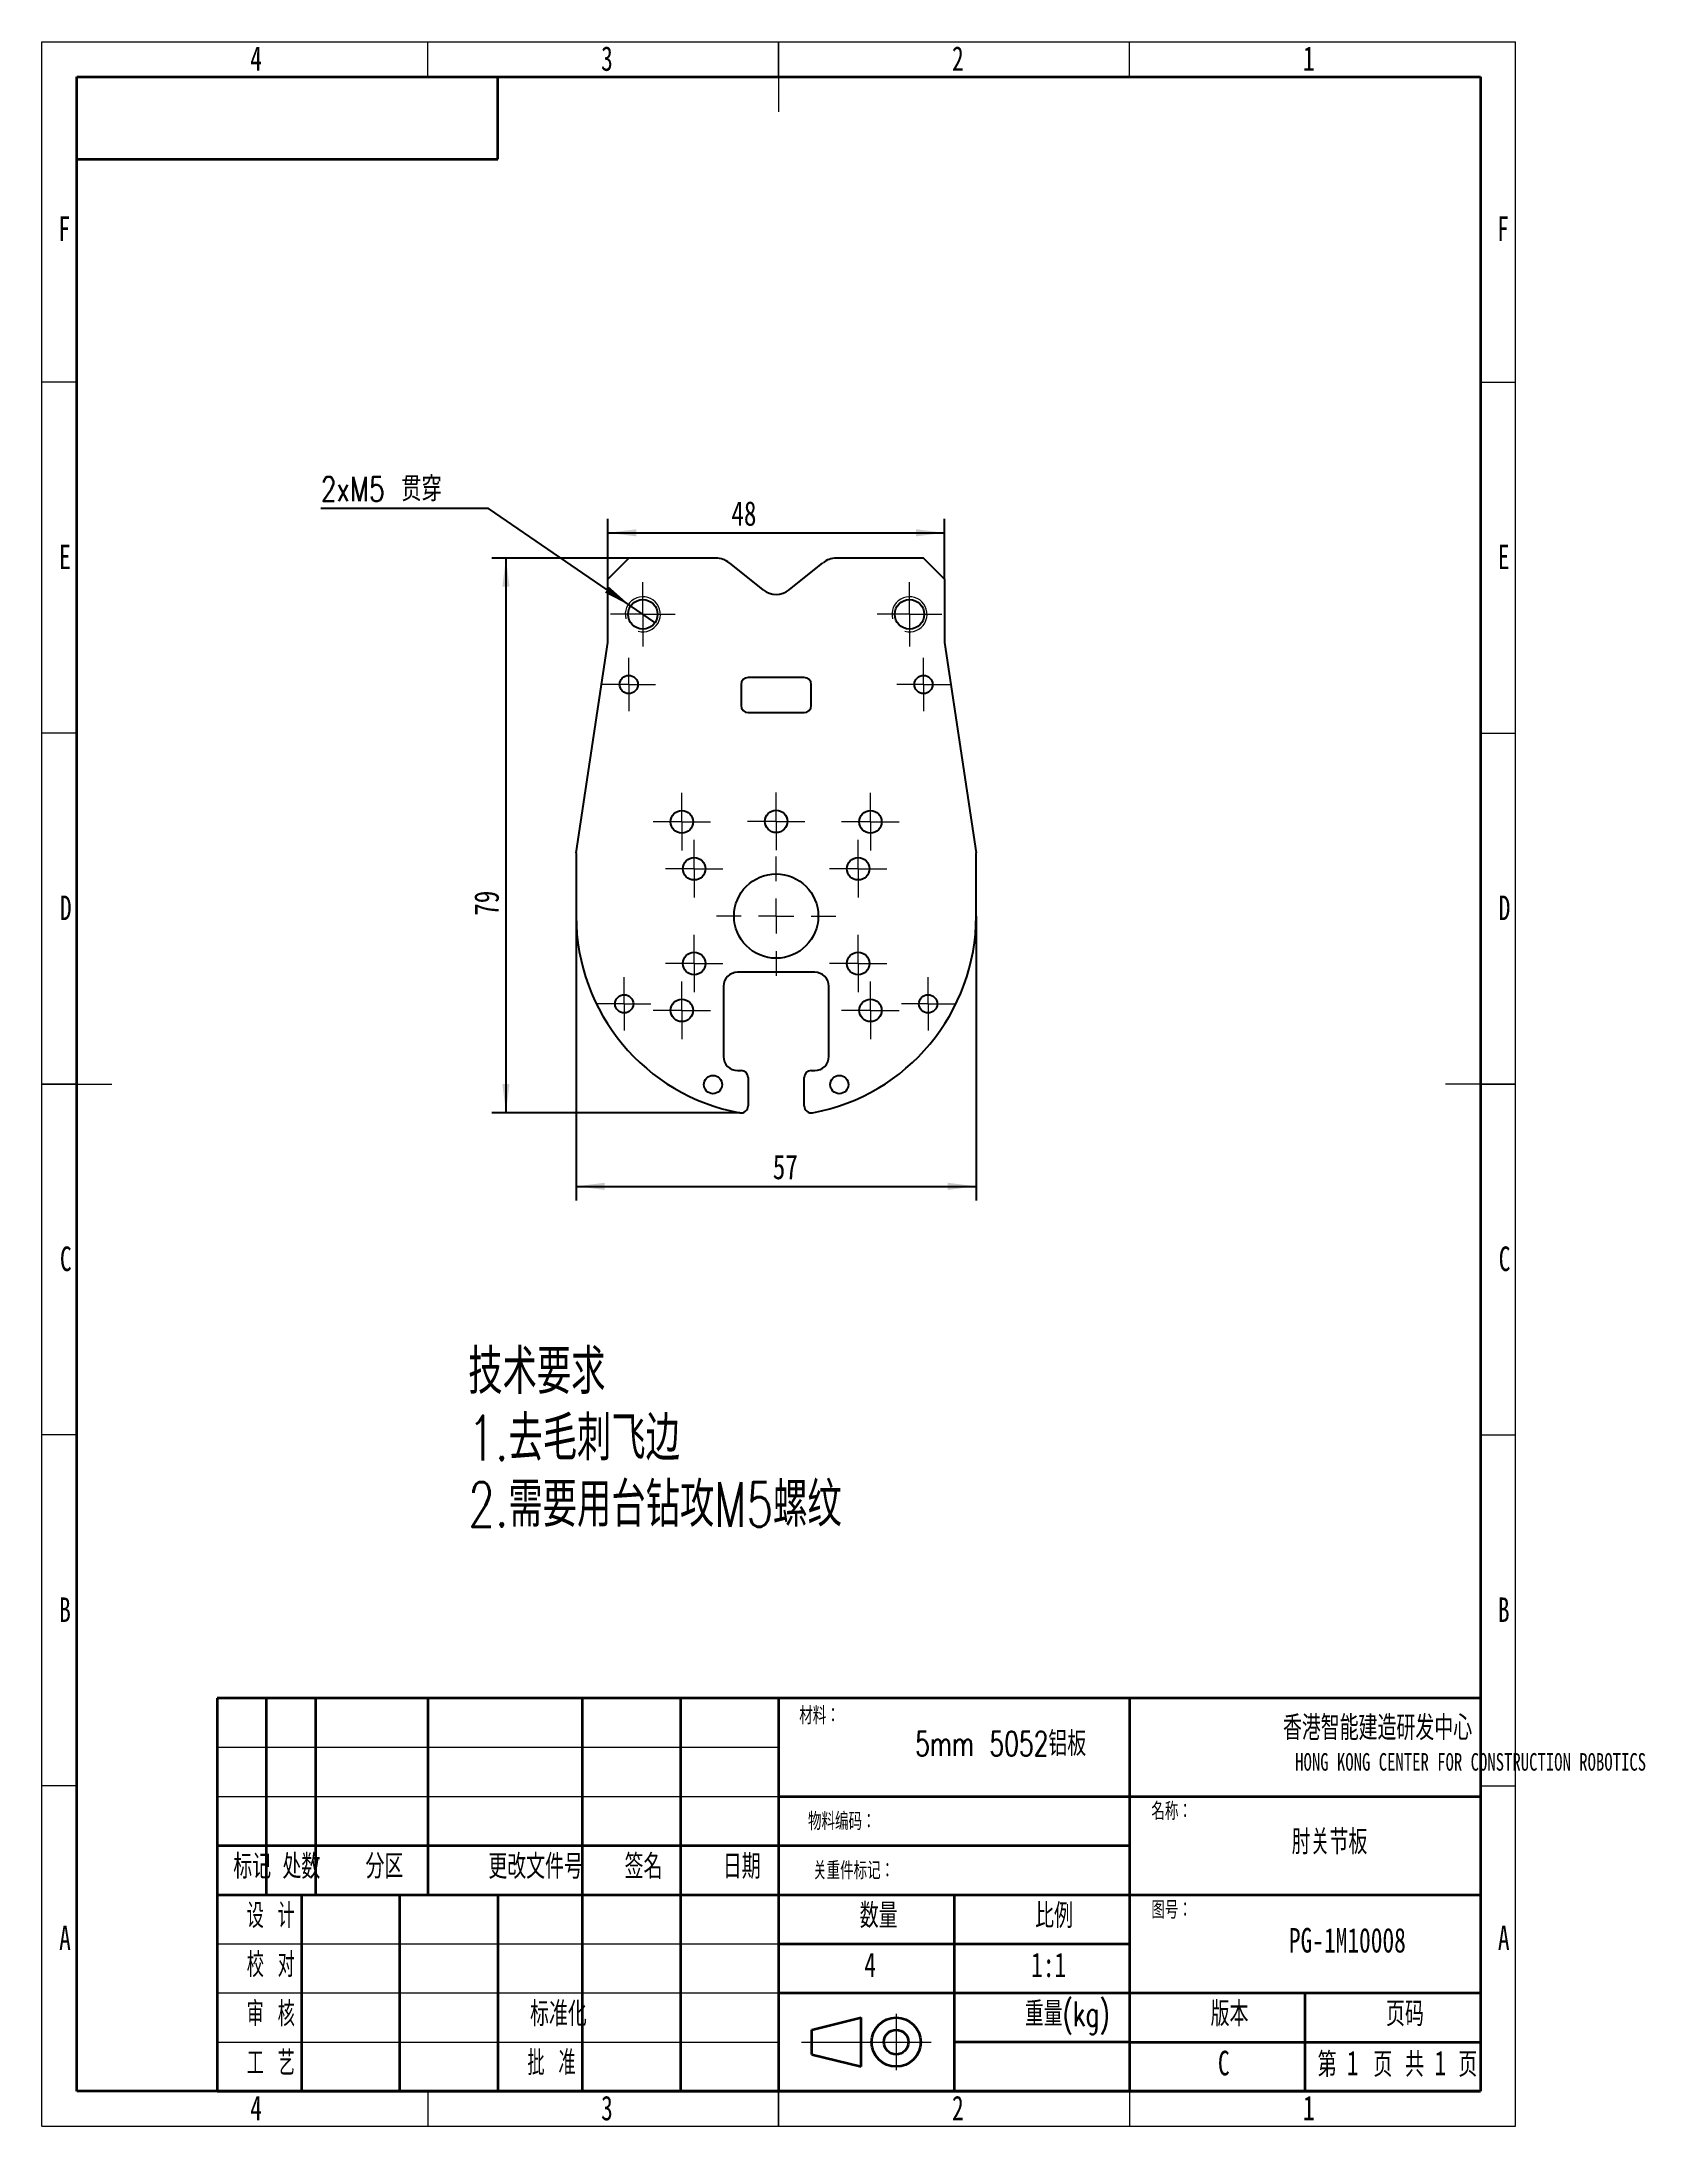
# Model space of a CAD drawing. Header units: millimetres. Extents: x 0 to 228, y 0 to 297.
import ezdxf

# ---------------------------------------------------------------- set-up
doc = ezdxf.new("R2010")
doc.units = ezdxf.units.MM
doc.linetypes.add('CENTERX2', pattern=[20.32, 12.7, -2.54, 2.54, -2.54])
for name, color, linetype, lineweight in [('标注层', 5, 'Continuous', 25), ('粗实线层', 7, 'Continuous', 25), ('轮廓实线层', 7, 'Continuous', 50)]:
    doc.layers.add(name, color=color, linetype=linetype, lineweight=lineweight)
doc.layers.add('细实线层', color=7, linetype='Continuous')
doc.styles.add('SLDTEXTSTYLE0', font='TXT', dxfattribs={"width": 0.7, "bigfont": 'bigfont'})
doc.styles.add('SLDTEXTSTYLE1', font='TXT', dxfattribs={"width": 0.633333, "bigfont": 'bigfont'})
doc.styles.add('SLDTEXTSTYLE2', font='TXT', dxfattribs={"width": 0.7})
doc.styles.add('SLDTEXTSTYLE3', font='TXT', dxfattribs={"width": 0.75})
doc.styles.add('SLDTEXTSTYLE4', font='TXT', dxfattribs={"width": 0.75, "bigfont": 'bigfont'})
doc.dimstyles.new('SLDDIMSTYLE0', dxfattribs={"dimtxt": 3.5, "dimasz": 4.08, "dimexe": 0, "dimexo": 0.0625, "dimgap": 0.875, "dimtad": 1, "dimdec": 0, "dimrnd": 1e-09, "dimzin": 12, "dimdsep": 46, "dimtxsty": 'SLDTEXTSTYLE3', "dimsah": 1, "dimcen": 0.09, "dimadec": 0, "dimazin": 3, "dimtfac": 1, "dimtdec": 0, "dimtofl": 0, "dimtmove": 0, "dimatfit": 3, "dimfxl": 1, "dimfrac": 2, "dimtolj": 1, "dimtzin": 12, "dimarcsym": 0})

# ---------------------------------------------------------------- blocks, each defined once
blk = doc.blocks.new('_D')
at = {"layer": '标注层'}
for p, q in [((76.15, 172.42), (76.15, 131.92)), ((133.15, 172.42), (133.15, 131.92)), ((76.15, 133.92), (133.15, 133.92))]:
    blk.add_line(p, q, dxfattribs=at)
for points in [[(76.15, 133.92), (80.23, 133.41), (80.23, 134.43)], [(133.15, 133.92), (129.07, 134.43), (129.07, 133.41)]]:
    blk.add_solid(points, dxfattribs=at)
at = {"layer": '标注层', "insert": (104.17, 138.43), "char_height": 3.5, "attachment_point": 1, "style": 'SLDTEXTSTYLE3'}
blk.add_mtext('57', dxfattribs=at)
blk = doc.blocks.new('SW_RADIAL_DIMENSION_0')
at = {"layer": '标注层', "color": 0}
for p, q in [((23.91, 0), (0, 0)), ((44.14, -13.9), (23.91, 0)), ((47.61, -16.28), (44.14, -13.9))]:
    blk.add_line(p, q, dxfattribs=at)
blk.add_solid([(44.14, -13.9), (41.07, -11.17), (40.49, -12.01)], dxfattribs=at)
at = {"layer": '标注层', "color": 0, "insert": (0, 4.51), "char_height": 3.5, "attachment_point": 1, "style": 'SLDTEXTSTYLE4'}
blk.add_mtext('2xM5 贯穿', dxfattribs=at)
blk = doc.blocks.new('_D_1')
at = {"layer": '标注层'}
for p, q in [((80.65, 220.42), (80.65, 229.03)), ((128.65, 220.42), (128.65, 229.03)), ((80.65, 227.03), (128.65, 227.03))]:
    blk.add_line(p, q, dxfattribs=at)
for points in [[(80.65, 227.03), (84.73, 226.52), (84.73, 227.54)], [(128.65, 227.03), (124.57, 227.54), (124.57, 226.52)]]:
    blk.add_solid(points, dxfattribs=at)
at = {"layer": '标注层', "insert": (98.27, 231.54), "char_height": 3.5, "attachment_point": 1, "style": 'SLDTEXTSTYLE3'}
blk.add_mtext('48', dxfattribs=at)
blk = doc.blocks.new('_D_2')
at = {"layer": '标注层'}
for p, q in [((83.65, 223.42), (64.15, 223.42)), ((66.15, 223.42), (66.15, 144.4)), ((99.46, 144.4), (64.15, 144.4))]:
    blk.add_line(p, q, dxfattribs=at)
for points in [[(66.15, 223.42), (65.64, 219.34), (66.65, 219.34)], [(66.15, 144.4), (66.65, 148.48), (65.64, 148.48)]]:
    blk.add_solid(points, dxfattribs=at)
at = {"layer": '标注层', "insert": (61.63, 172.47), "char_height": 3.5, "attachment_point": 1, "rotation": 90, "style": 'SLDTEXTSTYLE3'}
blk.add_mtext('79', dxfattribs=at)
blk = doc.blocks.new('SW_CENTERMARKSYMBOL_0')
at = {"color": 0, "linetype": 'Continuous', "lineweight": 18}
for p, q in [((0, 2.5), (0, 4.6)), ((-2.5, 0), (-4.6, 0)), ((0, 0), (-2.5, 0)), ((0, 0), (0, 2.5)), ((0, 0), (0, -2.5)), ((0, 0), (2.5, 0)), ((2.5, 0), (4.6, 0)), ((0, -2.5), (0, -4.6))]:
    blk.add_line(p, q, dxfattribs=at)
blk = doc.blocks.new('SW_CENTERMARKSYMBOL_1')
at = {"color": 0, "linetype": 'Continuous', "lineweight": 18}
for p, q in [((0, 2.5), (0, 4.6)), ((-2.5, 0), (-4.6, 0)), ((0, 0), (-2.5, 0)), ((0, 0), (0, 2.5)), ((0, 0), (0, -2.5)), ((0, 0), (2.5, 0)), ((2.5, 0), (4.6, 0)), ((0, -2.5), (0, -4.6))]:
    blk.add_line(p, q, dxfattribs=at)
blk = doc.blocks.new('SW_CENTERMARKSYMBOL_2')
at = {"color": 0, "linetype": 'Continuous', "lineweight": 18}
for p, q in [((0, 2.5), (0, 4.1)), ((-2.5, 0), (-4.1, 0)), ((0, 0), (-2.5, 0)), ((0, 0), (0, 2.5)), ((0, 0), (0, -2.5)), ((0, 0), (2.5, 0)), ((2.5, 0), (4.1, 0)), ((0, -2.5), (0, -4.1))]:
    blk.add_line(p, q, dxfattribs=at)
blk = doc.blocks.new('SW_CENTERMARKSYMBOL_3')
at = {"color": 0, "linetype": 'Continuous', "lineweight": 18}
for p, q in [((0, 2.5), (0, 4.1)), ((-2.5, 0), (-4.1, 0)), ((0, 0), (-2.5, 0)), ((0, 0), (0, 2.5)), ((0, 0), (0, -2.5)), ((0, 0), (2.5, 0)), ((2.5, 0), (4.1, 0)), ((0, -2.5), (0, -4.1))]:
    blk.add_line(p, q, dxfattribs=at)
blk = doc.blocks.new('SW_CENTERMARKSYMBOL_4')
at = {"color": 0, "linetype": 'Continuous', "lineweight": 18}
for p, q in [((0, 2.5), (0, 4.1)), ((-2.5, 0), (-4.1, 0)), ((0, 0), (-2.5, 0)), ((0, 0), (0, 2.5)), ((0, 0), (0, -2.5)), ((0, 0), (2.5, 0)), ((2.5, 0), (4.1, 0)), ((0, -2.5), (0, -4.1))]:
    blk.add_line(p, q, dxfattribs=at)
blk = doc.blocks.new('SW_CENTERMARKSYMBOL_5')
at = {"color": 0, "linetype": 'Continuous', "lineweight": 18}
for p, q in [((0, 2.5), (0, 4.1)), ((-2.5, 0), (-4.1, 0)), ((0, 0), (-2.5, 0)), ((0, 0), (0, 2.5)), ((0, 0), (0, -2.5)), ((0, 0), (2.5, 0)), ((2.5, 0), (4.1, 0)), ((0, -2.5), (0, -4.1))]:
    blk.add_line(p, q, dxfattribs=at)
blk = doc.blocks.new('SW_CENTERMARKSYMBOL_6')
at = {"color": 0, "linetype": 'Continuous', "lineweight": 18}
for p, q in [((0, 2.5), (0, 4.1)), ((-2.5, 0), (-4.1, 0)), ((0, 0), (-2.5, 0)), ((0, 0), (0, 2.5)), ((0, 0), (0, -2.5)), ((0, 0), (2.5, 0)), ((2.5, 0), (4.1, 0)), ((0, -2.5), (0, -4.1))]:
    blk.add_line(p, q, dxfattribs=at)
blk = doc.blocks.new('SW_CENTERMARKSYMBOL_7')
at = {"color": 0, "linetype": 'Continuous', "lineweight": 18}
for p, q in [((0, 2.5), (0, 4.1)), ((-2.5, 0), (-4.1, 0)), ((0, 0), (-2.5, 0)), ((0, 0), (0, 2.5)), ((0, 0), (0, -2.5)), ((0, 0), (2.5, 0)), ((2.5, 0), (4.1, 0)), ((0, -2.5), (0, -4.1))]:
    blk.add_line(p, q, dxfattribs=at)
blk = doc.blocks.new('SW_CENTERMARKSYMBOL_8')
at = {"color": 0, "linetype": 'Continuous', "lineweight": 18}
for p, q in [((0, 2.5), (0, 4.1)), ((-2.5, 0), (-4.1, 0)), ((0, 0), (-2.5, 0)), ((0, 0), (0, 2.5)), ((0, 0), (0, -2.5)), ((0, 0), (2.5, 0)), ((2.5, 0), (4.1, 0)), ((0, -2.5), (0, -4.1))]:
    blk.add_line(p, q, dxfattribs=at)
blk = doc.blocks.new('SW_CENTERMARKSYMBOL_9')
at = {"color": 0, "linetype": 'Continuous', "lineweight": 18}
for p, q in [((0, 2.5), (0, 4.1)), ((-2.5, 0), (-4.1, 0)), ((0, 0), (-2.5, 0)), ((0, 0), (0, 2.5)), ((0, 0), (0, -2.5)), ((0, 0), (2.5, 0)), ((2.5, 0), (4.1, 0)), ((0, -2.5), (0, -4.1))]:
    blk.add_line(p, q, dxfattribs=at)
blk = doc.blocks.new('SW_CENTERMARKSYMBOL_10')
at = {"color": 0, "linetype": 'Continuous', "lineweight": 18}
for p, q in [((0, 2.5), (0, 4.1)), ((-2.5, 0), (-4.1, 0)), ((0, 0), (-2.5, 0)), ((0, 0), (0, 2.5)), ((0, 0), (0, -2.5)), ((0, 0), (2.5, 0)), ((2.5, 0), (4.1, 0)), ((0, -2.5), (0, -4.1))]:
    blk.add_line(p, q, dxfattribs=at)
blk = doc.blocks.new('SW_CENTERMARKSYMBOL_11')
at = {"color": 0, "linetype": 'Continuous', "lineweight": 18}
for p, q in [((0, 5), (0, 8.5)), ((-5, 0), (-8.5, 0)), ((0, 0), (-2.5, 0)), ((0, 0), (0, 2.5)), ((0, 0), (0, -2.5)), ((0, 0), (2.5, 0)), ((5, 0), (8.5, 0)), ((0, -5), (0, -8.5))]:
    blk.add_line(p, q, dxfattribs=at)
blk = doc.blocks.new('SW_CENTERMARKSYMBOL_12')
at = {"color": 0, "linetype": 'Continuous', "lineweight": 18}
for p, q in [((0, 2.5), (0, 3.8)), ((-2.5, 0), (-3.8, 0)), ((0, 0), (-2.5, 0)), ((0, 0), (0, 2.5)), ((0, 0), (0, -2.5)), ((0, 0), (2.5, 0)), ((2.5, 0), (3.8, 0)), ((0, -2.5), (0, -3.8))]:
    blk.add_line(p, q, dxfattribs=at)
blk = doc.blocks.new('SW_CENTERMARKSYMBOL_13')
at = {"color": 0, "linetype": 'Continuous', "lineweight": 18}
for p, q in [((0, 2.5), (0, 3.8)), ((-2.5, 0), (-3.8, 0)), ((0, 0), (-2.5, 0)), ((0, 0), (0, 2.5)), ((0, 0), (0, -2.5)), ((0, 0), (2.5, 0)), ((2.5, 0), (3.8, 0)), ((0, -2.5), (0, -3.8))]:
    blk.add_line(p, q, dxfattribs=at)
blk = doc.blocks.new('SW_CENTERMARKSYMBOL_14')
at = {"color": 0, "linetype": 'Continuous', "lineweight": 18}
for p, q in [((0, 2.5), (0, 3.8)), ((-2.5, 0), (-3.8, 0)), ((0, 0), (-2.5, 0)), ((0, 0), (0, 2.5)), ((0, 0), (0, -2.5)), ((0, 0), (2.5, 0)), ((2.5, 0), (3.8, 0)), ((0, -2.5), (0, -3.8))]:
    blk.add_line(p, q, dxfattribs=at)
blk = doc.blocks.new('SW_CENTERMARKSYMBOL_15')
at = {"color": 0, "linetype": 'Continuous', "lineweight": 18}
for p, q in [((0, 2.5), (0, 3.8)), ((-2.5, 0), (-3.8, 0)), ((0, 0), (-2.5, 0)), ((0, 0), (0, 2.5)), ((0, 0), (0, -2.5)), ((0, 0), (2.5, 0)), ((2.5, 0), (3.8, 0)), ((0, -2.5), (0, -3.8))]:
    blk.add_line(p, q, dxfattribs=at)

msp = doc.modelspace()

# ---------------------------------------------------------------- linework, layer by layer
at = {"color": 7, "linetype": 'Continuous', "lineweight": 18}
for p, q in [((0, 0), (0, 297)), ((0, 297), (210, 297)), ((210, 0), (210, 297)), ((0, 0), (210, 0))]:
    msp.add_line(p, q, dxfattribs=at)
at = {"color": 7, "linetype": 'Continuous', "lineweight": 25}
for p, q in [((83.65, 223.42), (80.65, 220.42)), ((96.09, 223.42), (83.65, 223.42)), ((97.97, 222.76), (102.77, 218.92)), ((106.52, 218.92), (111.32, 222.76)), ((125.65, 223.42), (113.2, 223.42)), ((128.65, 220.42), (125.65, 223.42)), ((80.65, 211.42), (80.65, 220.42)), ((128.65, 220.42), (128.65, 211.42)), ((76.15, 181.42), (80.65, 211.42)), ((128.65, 211.42), (133.15, 181.42)), ((99.65, 205.42), (99.65, 202.42)), ((108.65, 206.42), (100.65, 206.42)), ((109.65, 202.42), (109.65, 205.42)), ((100.65, 201.42), (108.65, 201.42)), ((76.15, 181.42), (76.15, 172.42)), ((133.15, 172.42), (133.15, 181.42)), ((110.15, 164.42), (99.15, 164.42)), ((97.15, 162.42), (97.15, 152.42)), ((112.15, 152.42), (112.15, 162.42)), ((99.15, 150.42), (99.65, 150.42)), ((100.65, 149.42), (100.65, 145.38)), ((108.65, 145.38), (108.65, 149.42)), ((109.65, 150.42), (110.15, 150.42))]:
    msp.add_line(p, q, dxfattribs=at)
for centre, radius in [((85.65, 215.42), 2.1), ((123.65, 215.42), 2.1), ((83.65, 205.42), 1.3), ((125.65, 205.42), 1.3), ((91.21, 185.86), 1.6), ((104.65, 185.92), 1.6), ((118.08, 185.86), 1.6), ((92.96, 179.17), 1.6), ((104.65, 172.42), 6), ((116.34, 179.17), 1.6), ((92.96, 165.67), 1.6), ((116.34, 165.67), 1.6), ((83, 159.92), 1.3), ((91.21, 158.99), 1.6), ((118.08, 158.99), 1.6), ((126.3, 159.92), 1.3), ((95.65, 148.42), 1.3), ((113.65, 148.42), 1.3)]:
    msp.add_circle(centre, radius, dxfattribs=at)
for centre, radius, start, end in [((96.09, 220.42), 3, 51.3402, 90), ((113.2, 220.42), 3, 90, 128.6598), ((104.65, 221.26), 3, 231.3402, 308.6598), ((100.65, 205.42), 1, 90, 180), ((108.65, 205.42), 1, 0, 90), ((100.65, 202.42), 1, 180, 270), ((108.65, 202.42), 1, 270, 0), ((104.65, 172.42), 28.5, 180, 259.5243), ((104.65, 172.42), 28.5, 280.4757, 0), ((99.15, 162.42), 2, 90, 180), ((110.15, 162.42), 2, 0, 90), ((99.15, 152.42), 2, 180, 270), ((110.15, 152.42), 2, 270, 0), ((99.65, 149.42), 1, 0, 90), ((109.65, 149.42), 1, 90, 180), ((99.65, 145.38), 1, 259.5243, 0), ((109.65, 145.38), 1, 180, 280.4757)]:
    msp.add_arc(centre, radius, start, end, dxfattribs=at)
at = {"color": 7, "linetype": 'Continuous', "lineweight": 18}
for centre in [(85.65, 215.42), (123.65, 215.42)]:
    msp.add_arc(centre, 2.5, 255, 195, dxfattribs=at)
at = {"layer": '粗实线层', "lineweight": 35}
for p, q in [((65, 280.27), (65, 292)), ((5, 280.27), (65, 280.27)), ((205, 61), (25, 61)), ((25, 61), (25, 5)), ((32, 61), (32, 33)), ((39, 61), (39, 33)), ((55, 61), (55, 33)), ((77, 61), (77, 33)), ((91, 61), (91, 5)), ((105, 61), (105, 5)), ((155, 61), (155, 5)), ((205, 61), (205, 5)), ((105, 47), (205, 47)), ((25, 40), (105, 40)), ((105, 40), (155, 40)), ((25, 33), (205, 33)), ((37, 33), (37, 5)), ((51, 33), (51, 5)), ((65, 33), (65, 5)), ((77, 33), (77, 5)), ((130, 33), (130, 5)), ((105, 26), (155, 26)), ((105, 19), (155, 19)), ((155, 19), (205, 19)), ((180, 19), (180, 5)), ((109.75, 13.75), (116.75, 15.5)), ((116.75, 8.5), (116.75, 15.5)), ((109.75, 10.25), (109.75, 13.75)), ((155, 12), (130, 12)), ((155, 12), (205, 12)), ((109.75, 10.25), (116.75, 8.5)), ((25, 5), (205, 5))]:
    msp.add_line(p, q, dxfattribs=at)
for radius in [3.5, 1.75]:
    msp.add_circle((121.75, 12), radius, dxfattribs=at)
at = {"layer": '细实线层', "lineweight": 18}
for p, q in [((25, 54), (105, 54)), ((25, 47), (105, 47)), ((25, 26), (105, 26)), ((25, 19), (105, 19)), ((25, 12), (105, 12)), ((108.25, 12), (126.75, 12))]:
    msp.add_line(p, q, dxfattribs=at)
at = {"layer": '细实线层', "linetype": 'CENTERX2', "lineweight": 18}
msp.add_line((121.75, 16), (121.75, 8), dxfattribs=at)
at = {"layer": '轮廓实线层', "linetype": 'Continuous', "lineweight": 18}
for p, q in [((55, 292), (55, 297)), ((105, 297), (105, 287)), ((105, 292), (105, 297)), ((155, 292), (155, 297)), ((5, 248.5), (0, 248.5)), ((205, 248.5), (210, 248.5)), ((5, 198.5), (0, 198.5)), ((205, 198.5), (210, 198.5)), ((0, 148.5), (10, 148.5)), ((5, 148.5), (0, 148.5)), ((210, 148.5), (200, 148.5)), ((205, 148.5), (210, 148.5)), ((5, 98.5), (0, 98.5)), ((205, 98.5), (210, 98.5)), ((5, 48.5), (0, 48.5)), ((205, 48.5), (210, 48.5)), ((105, 0), (105, 10)), ((55, 5), (55, 0)), ((105, 5), (105, 0)), ((155, 5), (155, 0))]:
    msp.add_line(p, q, dxfattribs=at)
at = {"layer": '轮廓实线层', "linetype": 'Continuous', "lineweight": 35}
for p, q in [((5, 5), (5, 292)), ((5, 292), (205, 292)), ((205, 292), (205, 5)), ((205, 5), (5, 5))]:
    msp.add_line(p, q, dxfattribs=at)

# ---------------------------------------------------------------- block references
at = {"color": 7, "linetype": 'Continuous', "lineweight": 0}
for name, p in [('SW_CENTERMARKSYMBOL_0', (85.65, 215.42)), ('SW_CENTERMARKSYMBOL_1', (123.65, 215.42)), ('SW_CENTERMARKSYMBOL_15', (83.65, 205.42)), ('SW_CENTERMARKSYMBOL_14', (125.65, 205.42)), ('SW_CENTERMARKSYMBOL_5', (91.21, 185.86)), ('SW_CENTERMARKSYMBOL_8', (104.65, 185.92)), ('SW_CENTERMARKSYMBOL_4', (118.08, 185.86)), ('SW_CENTERMARKSYMBOL_9', (92.96, 179.17)), ('SW_CENTERMARKSYMBOL_7', (116.34, 179.17)), ('SW_CENTERMARKSYMBOL_11', (104.65, 172.42)), ('SW_CENTERMARKSYMBOL_10', (92.96, 165.67)), ('SW_CENTERMARKSYMBOL_6', (116.34, 165.67)), ('SW_CENTERMARKSYMBOL_13', (83, 159.92)), ('SW_CENTERMARKSYMBOL_12', (126.3, 159.92)), ('SW_CENTERMARKSYMBOL_2', (91.21, 158.99)), ('SW_CENTERMARKSYMBOL_3', (118.08, 158.99))]:
    msp.add_blockref(name, p, dxfattribs=at)
at = {"layer": '标注层'}
msp.add_blockref('SW_RADIAL_DIMENSION_0', (39.77, 230.51), dxfattribs=at)

# ---------------------------------------------------------------- texts
at = {"layer": '标注层', "char_height": 6.35, "attachment_point": 1, "style": 'SLDTEXTSTYLE0'}
for s, insert in [('技术要求', (60.78, 110.7)), ('1.去毛刺飞边', (60.78, 101.23)), ('2.需要用台钻攻M5螺纹', (60.78, 91.77))]:
    msp.add_mtext(s, dxfattribs=dict(at, insert=insert))
at = {"layer": '细实线层', "attachment_point": 2}
for s, insert, char_height, style in [('材料：', (110.83, 59.78), 2.5, 'SLDTEXTSTYLE0'), ('5mm 5052铝板', (136.64, 56.26), 3.5, 'SLDTEXTSTYLE0'), ('香港智能建造研发中心', (190.34, 58.52), 3.5, 'SLDTEXTSTYLE0'), ('HONG KONG CENTER FOR CONSTRUCTION ROBOTICS', (203.6, 53.17), 2.5, 'SLDTEXTSTYLE2'), ('物料编码：', (114, 44.69), 2.5, 'SLDTEXTSTYLE0'), ('名称：', (161, 46.14), 2.5, 'SLDTEXTSTYLE0'), ('肘关节板', (183.5, 42.26), 3.5, 'SLDTEXTSTYLE0'), ('标记', (30, 38.76), 3.5, 'SLDTEXTSTYLE0'), ('处数', (37, 38.76), 3.5, 'SLDTEXTSTYLE0'), ('分区', (48.83, 38.8), 3.5, 'SLDTEXTSTYLE0'), ('更改文件号', (70.38, 38.76), 3.5, 'SLDTEXTSTYLE0'), ('签名', (85.75, 38.76), 3.5, 'SLDTEXTSTYLE0'), ('日期', (99.75, 38.76), 3.5, 'SLDTEXTSTYLE0'), ('关重件标记：', (115.69, 37.69), 2.5, 'SLDTEXTSTYLE0'), ('设 计', (32.64, 31.76), 3.5, 'SLDTEXTSTYLE1'), ('数量', (119.25, 31.76), 3.5, 'SLDTEXTSTYLE0'), ('比例', (144.25, 31.76), 3.5, 'SLDTEXTSTYLE0'), ('图号：', (161, 32.09), 2.5, 'SLDTEXTSTYLE0'), ('PG-1M10008', (186.04, 28.26), 3.5, 'SLDTEXTSTYLE2'), ('校 对', (32.64, 24.76), 3.5, 'SLDTEXTSTYLE1'), ('4', (118.04, 24.76), 3.5, 'SLDTEXTSTYLE2'), ('1:1', (143.48, 24.76), 3.5, 'SLDTEXTSTYLE2'), ('审 核', (32.64, 17.76), 3.5, 'SLDTEXTSTYLE1'), ('标准化', (73.63, 17.76), 3.5, 'SLDTEXTSTYLE0'), ('重量(kg)', (146.14, 17.76), 3.5, 'SLDTEXTSTYLE0'), ('版本', (169.25, 17.76), 3.5, 'SLDTEXTSTYLE0'), ('页码', (194.25, 17.76), 3.5, 'SLDTEXTSTYLE0'), ('工 艺', (32.64, 10.76), 3.5, 'SLDTEXTSTYLE1'), ('批 准', (72.64, 10.79), 3.5, 'SLDTEXTSTYLE1'), ('C', (168.43, 10.76), 3.5, 'SLDTEXTSTYLE2'), ('第', (183.16, 10.54), 3.5, 'SLDTEXTSTYLE0'), ('1', (186.79, 10.76), 3.5, 'SLDTEXTSTYLE2'), ('页', (191.1, 10.54), 3.5, 'SLDTEXTSTYLE0'), ('共', (195.61, 10.54), 3.5, 'SLDTEXTSTYLE0'), ('1', (199.29, 10.76), 3.5, 'SLDTEXTSTYLE2'), ('页', (203.2, 10.54), 3.5, 'SLDTEXTSTYLE0')]:
    msp.add_mtext(s, dxfattribs=dict(at, insert=insert, char_height=char_height, style=style))
at = {"layer": '轮廓实线层', "char_height": 3.5, "attachment_point": 2, "style": 'SLDTEXTSTYLE2'}
for s, insert in [('4', (30.54, 296.35)), ('3', (80.54, 296.35)), ('2', (130.54, 296.35)), ('1', (180.54, 296.35)), ('F', (3.22, 272.1)), ('F', (208.22, 272.1)), ('E', (3.32, 225.35)), ('E', (208.32, 225.35)), ('D', (3.43, 175.35)), ('D', (208.43, 175.35)), ('C', (3.43, 125.35)), ('C', (208.43, 125.35)), ('B', (3.32, 75.35)), ('B', (208.32, 75.35)), ('A', (3.32, 28.6)), ('A', (208.32, 28.6)), ('4', (30.54, 4.35)), ('3', (80.54, 4.35)), ('2', (130.54, 4.35)), ('1', (180.54, 4.35))]:
    msp.add_mtext(s, dxfattribs=dict(at, insert=insert))

# ---------------------------------------------------------------- dimensions: what is measured, and where the dimension line sits
at = {"layer": '标注层'}
for base, p1, p2, picture, middle in [((128.65, 227.03), (80.65, 220.42), (128.65, 220.42), '_D_1', (100.85, 227.03)), ((133.15, 133.92), (76.15, 172.42), (133.15, 172.42), '_D', (106.75, 133.92))]:
    dim = msp.add_linear_dim(base=base, p1=p1, p2=p2, dimstyle='SLDDIMSTYLE0', dxfattribs=at)
    dim.commit()
    dim.dimension.update_dxf_attribs({"geometry": picture, "text_midpoint": middle, "dimtype": 160})
dim = msp.add_linear_dim(base=(66.15, 144.4), p1=(83.65, 223.42), p2=(99.46, 144.4), angle=90, dimstyle='SLDDIMSTYLE0', dxfattribs=at)
dim.commit()
dim.dimension.update_dxf_attribs({"geometry": '_D_2', "text_midpoint": (66.15, 175.05), "dimtype": 160})

doc.saveas('drawing.dxf')
